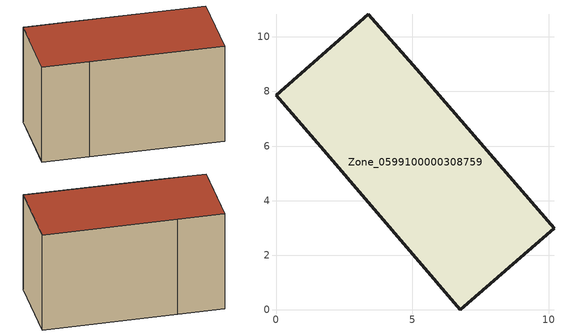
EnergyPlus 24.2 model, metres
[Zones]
Zone_0599100000308759
 floor ground (C_G): 3.39,10.83 5.16,8.81 10.19,2.99 6.76,0 1.75,5.85 0,7.87 z0
 wall outside (C_F): 5.16,8.81 3.39,10.83 0,7.87 1.75,5.85 6.76,0 10.19,2.99 5.16,8.81 z0:6.07
 roof outside (C_R): 10.19,2.99 5.16,8.81 3.39,10.83 0,7.87 1.75,5.85 6.76,0 z6.07
[BUILDING]
Pand.0599100000308759: North Axis=0; Terrain=City; Loads Convergence Tolerance Value=0.04; Temperature Convergence Tolerance Value=0.4; Solar Distribution=FullExterior; Maximum Number of Warmup Days=25; Minimum Number of Warmup Days=1
[Site:Location]
Rotterdam.The.Hague.AP_ZH_NLD Design_Conditions: Latitude=51.96; Longitude=4.45; Time Zone=1; Elevation=-4.5
[SITE:GROUNDTEMPERATURE:BUILDINGSURFACE]
18, 18, 18, 18, 18, 18, 18, 18, 18, 18, 18, 18
[MATERIAL] Thermal Absorptance=0.9; Solar Absorptance=0.7; Visible Absorptance=0.7
Name | Roughness | Thickness | Conductivity | Density | Specific Heat
G.TI.1946 | MediumSmooth | 0.15 | 1 | 540 | 1210
F.TI.1946 | Rough | 0.3 | 0.857143 | 1920 | 840
R.TI.1946 | MediumRough | 0.2 | 0.1 | 1500 | 1000
[CONSTRUCTION]
C_G: G.TI.1946
C_F: F.TI.1946
C_R: R.TI.1946
[ZONE]
Zone_0599100000308759: Type=1; Multiplier=1; Ceiling Height=Autocalculate; Volume=Autocalculate; Floor Area=autocalculate; Part of Total Floor Area=Yes
[ZONEINFILTRATION:DESIGNFLOWRATE]
Infil_Zone_0599100000308759: Zone or ZoneList or Space or SpaceList=Zone_0599100000308759; Schedule=AlwaysOn; Design Flow Rate Calculation Method=Flow/Area; Flow Rate per Floor Area=0.003; Constant Term Coefficient=1; Temperature Term Coefficient=0; Velocity Term Coefficient=0; Velocity Squared Term Coefficient=0
[HVACTEMPLATE:ZONE:IDEALLOADSAIRSYSTEM]
Zone_0599100000308759: Maximum Heating Supply Air Temperature=50; Minimum Cooling Supply Air Temperature=13; Maximum Heating Supply Air Humidity Ratio=0.0156; Minimum Cooling Supply Air Humidity Ratio=0.0077; Heating Limit=NoLimit; Cooling Limit=NoLimit; Dehumidification Control Type=ConstantSensibleHeatRatio; Cooling Sensible Heat Ratio=0.7; Dehumidification Setpoint=60; Humidification Control Type=None; Humidification Setpoint=30; Outdoor Air Method=None; Outdoor Air Flow Rate per Person=0.00944; Outdoor Air Flow Rate per Zone Floor Area=0; Outdoor Air Flow Rate per Zone=0; Demand Controlled Ventilation Type=None; Outdoor Air Economizer Type=NoEconomizer; Heat Recovery Type=None; Sensible Heat Recovery Effectiveness=0.7; Latent Heat Recovery Effectiveness=0.65
[ZONECONTROL:THERMOSTAT]
ThermostatControl_Zone_0599100000308759: Zone or ZoneList=Zone_0599100000308759; Control Type Schedule=DualSetpointControlType; Control 1=Thermostat_Zone_0599100000308759; Temperature Difference Between Cutout And Setpoint=0
[THERMOSTATSETPOINT:DUALSETPOINT]
Thermostat_Zone_0599100000308759: Heating Setpoint Temperature Schedule=HeatingSetpoint_Zone_0599100000308759; Cooling Setpoint Temperature Schedule=CoolingSetpoint_Zone_0599100000308759
[SCHEDULE:COMPACT]
HeatingSetpoint_Zone_0599100000308759: Through: 12/31, For: AllDays, Until: 24:00, 21
CoolingSetpoint_Zone_0599100000308759: Through: 12/31, For: AllDays, Until: 24:00, 24
DualSetpointControlType: Through: 12/31, For: AllDays, Until: 24:00, 4
AlwaysOn: Through: 12/31, For: AllDays, Until: 24:00, 1
